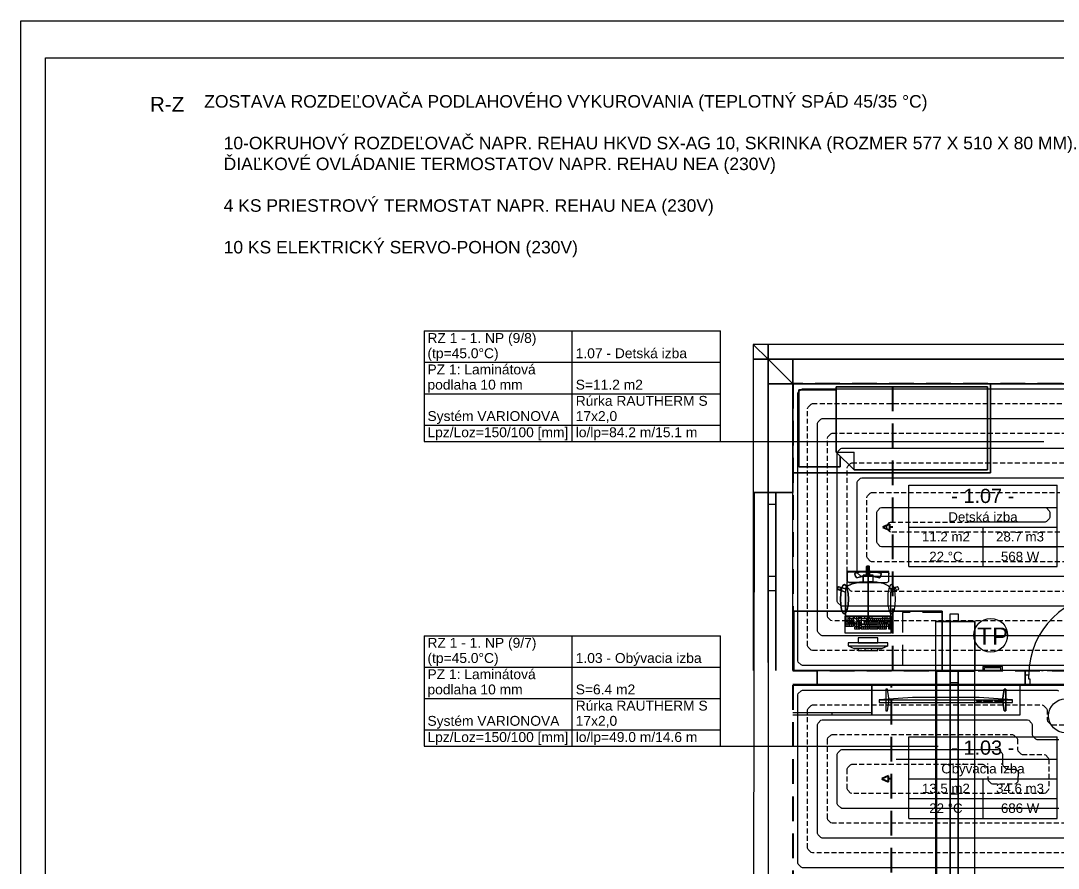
# Model space of a CAD drawing. Header units: millimetres. Extents: x 1046 to 74297, y 6145 to 54562.
# Drawn here: x 1046 to 11543, y 12416 to 20995 of the extents above; entities that cross this region are included whole.
import ezdxf

# ---------------------------------------------------------------- set-up
doc = ezdxf.new("R2010")
doc.units = ezdxf.units.MM
for name, pattern in [('__IARKOVAN__', [325, 200, -125]), ('BODKO__IARKOVAN___M', [225, 125, -42.5, 15, -42.5]), ('DASH', [75, 50, -25])]:
    doc.linetypes.add(name, pattern=pattern)
for name, color, linetype in [('1__NP___MIESTNOSTIUK', 7, 'Continuous'), ('DXF_LAYER', 1, 'Continuous'), ('OKRAJOV__DILAT_CIA_PDL', 2, 'Continuous'), ('OKRAJOV__Z_NY_', 7, 'Continuous'), ('PODLAHOVKA', 7, 'Continuous'), ('TABU_KY', 7, 'Continuous'), ('vyk-privod2', 7, 'Continuous'), ('vyk-vratka-ZARIADENIE', 7, 'Continuous')]:
    doc.layers.add(name, color=color, linetype=linetype)
doc.layers.add('NETLAC', color=6, linetype='Continuous', plot=False)
doc.layers.add('vyk_POPIS', color=7, linetype='Continuous', lineweight=20)
doc.styles.add('ARIAL', font='arial.ttf')

# ---------------------------------------------------------------- blocks, each defined once
blk = doc.blocks.new('A$C57FC20A3')
at = {"layer": 'vyk-vratka-ZARIADENIE', "color": 6, "lineweight": 30}
for p, q in [((0, 183, -5791), (28, 183, -5791)), ((28, 17, -5791), (28, 183, -5791)), ((0, 17, -5791), (28, 17, -5791)), ((28, 17, -5791), (28, 23, -5791))]:
    blk.add_line(p, q, dxfattribs=at)
at = {"layer": 'vyk-vratka-ZARIADENIE', "color": 6, "lineweight": 30, "elevation": -5791}
blk.add_lwpolyline([(40, 200), (40, 0), (0, 0), (0, 200)], close=True, dxfattribs=at)

msp = doc.modelspace()

# ---------------------------------------------------------------- linework, layer by layer
msp.add_lwpolyline([(1296.1, 20620), (42546.1, 20620), (42546.1, 6520), (1296.1, 6520)], close=True)
at = {"layer": '1__NP___MIESTNOSTIUK'}
for p, q in [((10031.9, 16069.1), (10031.9, 16295.1)), ((10031.9, 16295.1), (11531.9, 16295.1)), ((11531.9, 16069.1), (11531.9, 16295.1)), ((10031.9, 15869.1), (10031.9, 16069.1)), ((10031.9, 16069.1), (11531.9, 16069.1)), ((10031.9, 16069.1), (11531.9, 16069.1)), ((11531.9, 15869.1), (11531.9, 16069.1)), ((10031.9, 15669.1), (10031.9, 15869.1)), ((10031.9, 15869.1), (11531.9, 15869.1)), ((10031.9, 15869.1), (11531.9, 15869.1)), ((10781.9, 15669.1), (10781.9, 15869.1)), ((11531.9, 15669.1), (11531.9, 15869.1)), ((10031.9, 15469.1), (10031.9, 15669.1)), ((10031.9, 15669.1), (11531.9, 15669.1)), ((10031.9, 15669.1), (11531.9, 15669.1)), ((10781.9, 15469.1), (10781.9, 15669.1)), ((11531.9, 15469.1), (11531.9, 15669.1)), ((10031.9, 15469.1), (11531.9, 15469.1)), ((10031.9, 13521.3), (10031.9, 13747.3)), ((10031.9, 13747.3), (11531.9, 13747.3)), ((11531.9, 13521.3), (11531.9, 13747.3)), ((9901.9, 13521.3), (11401.9, 13521.3)), ((10031.9, 13321.3), (10031.9, 13521.3)), ((10031.9, 13521.3), (11531.9, 13521.3)), ((11531.9, 13321.3), (11531.9, 13521.3)), ((10031.9, 13121.3), (10031.9, 13321.3)), ((10031.9, 13321.3), (11531.9, 13321.3)), ((10031.9, 13321.3), (11531.9, 13321.3)), ((10781.9, 13121.3), (10781.9, 13321.3)), ((11531.9, 13121.3), (11531.9, 13321.3)), ((10031.9, 12921.3), (10031.9, 13121.3)), ((10031.9, 13121.3), (11531.9, 13121.3)), ((10031.9, 13121.3), (11531.9, 13121.3)), ((10781.9, 12921.3), (10781.9, 13121.3)), ((11531.9, 12921.3), (11531.9, 13121.3)), ((10031.9, 12921.3), (11531.9, 12921.3))]:
    msp.add_line(p, q, dxfattribs=at)
at = {"layer": 'DXF_LAYER', "color": 252, "linetype": 'Continuous'}
for p, q in [((8606.9, 17569.1), (8456.9, 17719.1)), ((8456.9, 17719.1), (8456.9, 17569.1)), ((8606.9, 17719.1), (8456.9, 17719.1)), ((8456.9, 17719.1), (8606.9, 17569.1)), ((8456.9, 17719.1), (8456.9, 17569.1)), ((14156.5, 17719.1), (8456.9, 17719.1)), ((14156.5, 17719.1), (8606.9, 17719.1)), ((8606.9, 17719.1), (8606.9, 17569.1)), ((8606.9, 17569.1), (8606.9, 17719.1)), ((8456.9, 17569.1), (8606.9, 17569.1)), ((8606.9, 17569.1), (8456.9, 17569.1)), ((8456.9, 17569.1), (8456.9, 16219.1)), ((8456.9, 17569.1), (8456.9, 16219.1)), ((22006.9, 17569.1), (8606.9, 17569.1)), ((8606.9, 17569.1), (8606.9, 10269.1)), ((8856.9, 17319.1), (8606.9, 17569.1)), ((8606.9, 17569.1), (8606.9, 17319.1)), ((8606.9, 17569.1), (14156.5, 17569.1)), ((8856.9, 17569.1), (8606.9, 17569.1)), ((8606.9, 17569.1), (8856.9, 17319.1)), ((8606.9, 17569.1), (8606.9, 17319.1)), ((8856.9, 17569.1), (8606.9, 17569.1)), ((8606.9, 16219.1), (8606.9, 17569.1)), ((8606.9, 17569.1), (8606.9, 17319.1)), ((14156.5, 17569.1), (8856.9, 17569.1)), ((8856.9, 17569.1), (8856.9, 17319.1)), ((8856.9, 17319.1), (8856.9, 17569.1)), ((14156.5, 17569.1), (8856.9, 17569.1)), ((8606.9, 17319.1), (8856.9, 17319.1)), ((8606.9, 17319.1), (8606.9, 16219.1)), ((8856.9, 17319.1), (8606.9, 17319.1)), ((8606.9, 17319.1), (8606.9, 16219.1)), ((10856.9, 17319.1), (8856.9, 17319.1)), ((8856.9, 17319.1), (8856.9, 16419.1)), ((8856.9, 16419.1), (8856.9, 17319.1)), ((8856.9, 17319.1), (10856.9, 17319.1)), ((12706.9, 17319.1), (8856.9, 17319.1)), ((8856.9, 17319.1), (8856.9, 16219.1)), ((8856.9, 17319.1), (14156.5, 17319.1)), ((8856.9, 17319.1), (14156.5, 17319.1)), ((8856.9, 16219.1), (8856.9, 17319.1)), ((8856.9, 16219.1), (8856.9, 17319.1)), ((9296.9, 17259.1), (8916.9, 17259.1)), ((8916.9, 17259.1), (8916.9, 16479.1)), ((8916.9, 16479.1), (8916.9, 17259.1)), ((8916.9, 17259.1), (9296.9, 17259.1)), ((10826.9, 17289.1), (9296.9, 17289.1)), ((9296.9, 17289.1), (9296.9, 16629.1)), ((9296.9, 16629.1), (9296.9, 17289.1)), ((9296.9, 17289.1), (10826.9, 17289.1)), ((9296.9, 16629.1), (9296.9, 17259.1)), ((9296.9, 17259.1), (9296.9, 16629.1)), ((10826.9, 16449.1), (10826.9, 17289.1)), ((10826.9, 17289.1), (10826.9, 16449.1)), ((10856.9, 16419.1), (10856.9, 17319.1)), ((10856.9, 17319.1), (10856.9, 16419.1)), ((9336.9, 16589.1), (9296.9, 16629.1)), ((9296.9, 16629.1), (9336.9, 16589.1)), ((9296.9, 16629.1), (9476.9, 16449.1)), ((9476.9, 16449.1), (9296.9, 16629.1)), ((9296.9, 16629.1), (9476.9, 16629.1)), ((9336.9, 16479.1), (9336.9, 16589.1)), ((9336.9, 16589.1), (9336.9, 16479.1)), ((9476.9, 16449.1), (9476.9, 16629.1)), ((8856.9, 16419.1), (10856.9, 16419.1)), ((10856.9, 16419.1), (8856.9, 16419.1)), ((8916.9, 16479.1), (9336.9, 16479.1)), ((9336.9, 16479.1), (8916.9, 16479.1)), ((9476.9, 16449.1), (10826.9, 16449.1)), ((10826.9, 16449.1), (9476.9, 16449.1)), ((8456.9, 16219.1), (8606.9, 16219.1)), ((8856.9, 16219.1), (8456.9, 16219.1)), ((8456.9, 16219.1), (8456.9, 14419.1)), ((8456.9, 16219.1), (8606.9, 16219.1)), ((8456.9, 16219.1), (8456.9, 14419.1)), ((8466.9, 16219.1), (8456.9, 10119.1)), ((8456.9, 16219.1), (8606.9, 16219.1)), ((8606.9, 16219.1), (8606.9, 14419.1)), ((8686.9, 16219.1), (8606.9, 16219.1)), ((8606.9, 16219.1), (8606.9, 14419.1)), ((8686.9, 16219.1), (8606.9, 16219.1)), ((8606.9, 16219.1), (8856.9, 16219.1)), ((8606.9, 16219.1), (8686.9, 16219.1)), ((8606.9, 16099.1), (8606.9, 16219.1)), ((8606.9, 16219.1), (8686.9, 16219.1)), ((8606.9, 16219.1), (8686.9, 16219.1)), ((8686.9, 14419.1), (8686.9, 16219.1)), ((8686.9, 14419.1), (8686.9, 16219.1)), ((8856.9, 16219.1), (8686.9, 16219.1)), ((8686.9, 16219.1), (8686.9, 14419.1)), ((8686.9, 16219.1), (8856.9, 16219.1)), ((8686.9, 16219.1), (8686.9, 16099.1)), ((8686.9, 16219.1), (8856.9, 16219.1)), ((8856.9, 14419.1), (8856.9, 16219.1)), ((8686.9, 16099.1), (8606.9, 16099.1)), ((8606.9, 15374.1), (8606.9, 16099.1)), ((8686.9, 16099.1), (8686.9, 15374.1)), ((9603.1, 15433.4), (9601.3, 15383.5)), ((9601.3, 15383.5), (9603.1, 15433.4)), ((9606.1, 15473.3), (9603.1, 15470.3)), ((9603.1, 15470.3), (9606.1, 15473.3)), ((9603.1, 15470.3), (9603.1, 15433.4)), ((9603.1, 15433.4), (9603.1, 15470.3)), ((9603.1, 15433.4), (9604.3, 15439.1)), ((9604.3, 15439.1), (9607.5, 15444)), ((9618.2, 15473.3), (9606.1, 15473.3)), ((9606.1, 15473.3), (9618.2, 15473.3)), ((9607.5, 15444), (9612.4, 15447.2)), ((9612.4, 15447.2), (9618.2, 15448.3)), ((9630.3, 15473.3), (9618.2, 15473.3)), ((9618.2, 15473.3), (9618.2, 14883.3)), ((9618.2, 14883.3), (9618.2, 15473.3)), ((9630.3, 15473.3), (9618.2, 15473.3)), ((9624, 15447.2), (9618.2, 15448.3)), ((9628.9, 15444), (9624, 15447.2)), ((9632.1, 15439.1), (9628.9, 15444)), ((9633.3, 15470.3), (9630.3, 15473.3)), ((9633.3, 15470.3), (9630.3, 15473.3)), ((9633.3, 15433.4), (9632.1, 15439.1)), ((9633.3, 15433.4), (9633.3, 15470.3)), ((9633.3, 15433.4), (9633.3, 15470.3)), ((9635.1, 15383.5), (9633.3, 15433.4)), ((9635.1, 15383.5), (9633.3, 15433.4)), ((8606.9, 15279.1), (8606.9, 15374.1)), ((8606.9, 15374.1), (8686.9, 15374.1)), ((8686.9, 15374.1), (8686.9, 15279.1)), ((9618.2, 15418.9), (9406.9, 15418.9)), ((9406.9, 15418.9), (9406.9, 15409.1)), ((9406.9, 15409.1), (9406.9, 15418.9)), ((9406.9, 15418.9), (9618.2, 15418.9)), ((9406.9, 15409.1), (9406.9, 15404.6)), ((9406.9, 15404.6), (9406.9, 15409.1)), ((9406.9, 15404.6), (9406.9, 15394.4)), ((9406.9, 15394.4), (9406.9, 15404.6)), ((9408.5, 15402.1), (9406.9, 15394.4)), ((9406.9, 15394.4), (9406.9, 15389.8)), ((9406.9, 15389.8), (9406.9, 15394.4)), ((9406.9, 15389.8), (9406.9, 15376.6)), ((9406.9, 15376.6), (9406.9, 15389.8)), ((9406.9, 15376.6), (9406.9, 15344.4)), ((9406.9, 15344.4), (9406.9, 15376.6)), ((9406.9, 15344.4), (9406.9, 15333.6)), ((9406.9, 15333.6), (9406.9, 15344.4)), ((9406.9, 15333.6), (9406.9, 15329.1)), ((9406.9, 15329.1), (9406.9, 15333.6)), ((9406.9, 15329.1), (9408.5, 15321.5)), ((9408.5, 15321.5), (9406.9, 15329.1)), ((9413.1, 15408.5), (9408.5, 15402.1)), ((9419.9, 15412.8), (9413.1, 15408.5)), ((9428, 15414.3), (9419.9, 15412.8)), ((9618.2, 15414.3), (9428, 15414.3)), ((9488.2, 15404.4), (9485.5, 15400.7)), ((9485.5, 15400.7), (9488.2, 15404.4)), ((9485.5, 15400.7), (9485.7, 15393.5)), ((9485.7, 15393.5), (9485.5, 15400.7)), ((9485.7, 15393.5), (9490.5, 15374.1)), ((9490.5, 15374.1), (9485.7, 15393.5)), ((9517.6, 15411.4), (9488.2, 15404.4)), ((9488.2, 15404.4), (9517.6, 15411.4)), ((9490.5, 15374.1), (9496.7, 15361.1)), ((9496.7, 15361.1), (9490.5, 15374.1)), ((9496.7, 15361.1), (9505, 15357.1)), ((9505, 15357.1), (9496.7, 15361.1)), ((9505, 15357.1), (9529.5, 15363)), ((9529.5, 15363), (9505, 15357.1)), ((9537.4, 15415.7), (9517.6, 15411.4)), ((9517.6, 15411.4), (9537.4, 15415.7)), ((9529.5, 15363), (9547, 15366.8)), ((9547, 15366.8), (9529.5, 15363)), ((9557.5, 15419.1), (9537.4, 15415.7)), ((9537.4, 15415.7), (9557.5, 15419.1)), ((9547, 15366.8), (9564.6, 15369.7)), ((9564.6, 15369.7), (9547, 15366.8)), ((9577.6, 15421.5), (9557.5, 15419.1)), ((9557.5, 15419.1), (9577.6, 15421.5)), ((9564.6, 15369.7), (9582.4, 15371.8)), ((9582.4, 15371.8), (9564.6, 15369.7)), ((9601.3, 15383.5), (9567.9, 15383.5)), ((9567.9, 15383.5), (9567.9, 15353.6)), ((9567.9, 15353.6), (9567.9, 15383.5)), ((9567.9, 15383.5), (9601.3, 15383.5)), ((9567.9, 15353.6), (9567.9, 15314.9)), ((9567.9, 15314.9), (9567.9, 15353.6)), ((9597.9, 15422.9), (9577.6, 15421.5)), ((9577.6, 15421.5), (9597.9, 15422.9)), ((9582.4, 15371.8), (9600.3, 15373.1)), ((9600.3, 15373.1), (9582.4, 15371.8)), ((9618.2, 15423.4), (9597.9, 15422.9)), ((9597.9, 15422.9), (9618.2, 15423.4)), ((9600.3, 15373.1), (9618.2, 15373.5)), ((9618.2, 15373.5), (9600.3, 15373.1)), ((9601.3, 15383.5), (9618.2, 15383.5)), ((9638.5, 15422.9), (9618.2, 15423.4)), ((9618.2, 15423.4), (9638.5, 15422.9)), ((9829.5, 15418.9), (9618.2, 15418.9)), ((9618.2, 15418.9), (9618.2, 15309.2)), ((9618.2, 15309.2), (9618.2, 15418.9)), ((9829.5, 15418.9), (9618.2, 15418.9)), ((9618.2, 15414.3), (9808.4, 15414.3)), ((9635.1, 15383.5), (9618.2, 15383.5)), ((9618.2, 15373.5), (9636.1, 15373.1)), ((9636.1, 15373.1), (9618.2, 15373.5)), ((9668.5, 15383.5), (9635.1, 15383.5)), ((9668.5, 15383.5), (9635.1, 15383.5)), ((9636.1, 15373.1), (9654, 15371.8)), ((9654, 15371.8), (9636.1, 15373.1)), ((9658.8, 15421.5), (9638.5, 15422.9)), ((9638.5, 15422.9), (9658.8, 15421.5)), ((9654, 15371.8), (9671.8, 15369.7)), ((9671.8, 15369.7), (9654, 15371.8)), ((9679, 15419.1), (9658.8, 15421.5)), ((9658.8, 15421.5), (9679, 15419.1)), ((9668.5, 15353.6), (9668.5, 15383.5)), ((9668.5, 15353.6), (9668.5, 15383.5)), ((9668.5, 15314.9), (9668.5, 15353.6)), ((9668.5, 15314.9), (9668.5, 15353.6)), ((9671.8, 15369.7), (9689.4, 15366.8)), ((9689.4, 15366.8), (9671.8, 15369.7)), ((9699, 15415.7), (9679, 15419.1)), ((9679, 15419.1), (9699, 15415.7)), ((9689.4, 15366.8), (9706.9, 15363)), ((9706.9, 15363), (9689.4, 15366.8)), ((9718.8, 15411.4), (9699, 15415.7)), ((9699, 15415.7), (9718.8, 15411.4)), ((9706.9, 15363), (9731.4, 15357.1)), ((9731.4, 15357.1), (9706.9, 15363)), ((9748.2, 15404.4), (9718.8, 15411.4)), ((9718.8, 15411.4), (9748.2, 15404.4)), ((9731.4, 15357.1), (9739.7, 15361.1)), ((9739.7, 15361.1), (9731.4, 15357.1)), ((9739.7, 15361.1), (9745.9, 15374.1)), ((9745.9, 15374.1), (9739.7, 15361.1)), ((9745.9, 15374.1), (9750.7, 15393.5)), ((9750.7, 15393.5), (9745.9, 15374.1)), ((9750.9, 15400.7), (9748.2, 15404.4)), ((9748.2, 15404.4), (9750.9, 15400.7)), ((9750.7, 15393.5), (9750.9, 15400.7)), ((9750.9, 15400.7), (9750.7, 15393.5)), ((9808.4, 15414.3), (9816.5, 15412.8)), ((9816.5, 15412.8), (9823.3, 15408.5)), ((9823.3, 15408.5), (9827.9, 15402.1)), ((9827.9, 15402.1), (9829.5, 15394.4)), ((9827.9, 15321.5), (9829.5, 15329.1)), ((9827.9, 15321.5), (9829.5, 15329.1)), ((9829.5, 15409.1), (9829.5, 15418.9)), ((9829.5, 15409.1), (9829.5, 15418.9)), ((9829.5, 15404.6), (9829.5, 15409.1)), ((9829.5, 15404.6), (9829.5, 15409.1)), ((9829.5, 15394.4), (9829.5, 15404.6)), ((9829.5, 15394.4), (9829.5, 15404.6)), ((9829.5, 15389.8), (9829.5, 15394.4)), ((9829.5, 15389.8), (9829.5, 15394.4)), ((9829.5, 15376.6), (9829.5, 15389.8)), ((9829.5, 15376.6), (9829.5, 15389.8)), ((9829.5, 15344.4), (9829.5, 15376.6)), ((9829.5, 15344.4), (9829.5, 15376.6)), ((9829.5, 15333.6), (9829.5, 15344.4)), ((9829.5, 15333.6), (9829.5, 15344.4)), ((9829.5, 15329.1), (9829.5, 15333.6)), ((9829.5, 15329.1), (9829.5, 15333.6)), ((8606.9, 15224.1), (8606.9, 15279.1)), ((8686.9, 15224.1), (8606.9, 15224.1)), ((8606.9, 14499.1), (8606.9, 15224.1)), ((8686.9, 15279.1), (8686.9, 15224.1)), ((8686.9, 15224.1), (8686.9, 14499.1)), ((9315.7, 15264.2), (9308.2, 15241.4)), ((9308.2, 15241.4), (9315.7, 15264.2)), ((9308.2, 15241.4), (9310.1, 15237.6)), ((9310.1, 15237.6), (9308.2, 15241.4)), ((9310.1, 15237.6), (9345.6, 15226.2)), ((9345.6, 15226.2), (9310.1, 15237.6)), ((9319.5, 15266.1), (9315.7, 15264.2)), ((9315.7, 15264.2), (9319.5, 15266.1)), ((9354.9, 15254.7), (9319.5, 15266.1)), ((9319.5, 15266.1), (9354.9, 15254.7)), ((9335.2, 15239.3), (9335.9, 15245.1)), ((9336.8, 15233.7), (9335.2, 15239.3)), ((9335.9, 15245.1), (9338.7, 15250.2)), ((9340.4, 15229.1), (9336.8, 15233.7)), ((9338.7, 15250.2), (9343.4, 15253.8)), ((9345.6, 15226.2), (9340.4, 15229.1)), ((9350.7, 15244.6), (9342, 15196.2)), ((9342, 15196.2), (9350.7, 15244.6)), ((9343.4, 15253.8), (9349, 15255.4)), ((9345.6, 15226.2), (9388.9, 15210.5)), ((9388.9, 15210.5), (9345.6, 15226.2)), ((9349, 15255.4), (9354.9, 15254.7)), ((9363.8, 15276.9), (9350.7, 15244.6)), ((9350.7, 15244.6), (9363.8, 15276.9)), ((9389.1, 15245), (9354.9, 15254.7)), ((9354.9, 15254.7), (9389.1, 15245)), ((9379.2, 15288.2), (9363.8, 15276.9)), ((9363.8, 15276.9), (9379.2, 15288.2)), ((9394.6, 15276.9), (9379.2, 15288.2)), ((9379.2, 15288.2), (9394.6, 15276.9)), ((9388.9, 15244.8), (9389.1, 15245)), ((9388.9, 15244.8), (9388.9, 15210.5)), ((9406.4, 15272.9), (9389.1, 15245)), ((9389.1, 15245), (9406.4, 15272.9)), ((9407.7, 15244.6), (9394.6, 15276.9)), ((9394.6, 15276.9), (9407.7, 15244.6)), ((9456.1, 15296.6), (9406.4, 15272.9)), ((9406.4, 15272.9), (9456.1, 15296.6)), ((9416.4, 15196.2), (9407.7, 15244.6)), ((9407.7, 15244.6), (9416.4, 15196.2)), ((9408.5, 15321.5), (9413.1, 15315)), ((9413.1, 15315), (9408.5, 15321.5)), ((9413.1, 15315), (9419.9, 15310.7)), ((9419.9, 15310.7), (9413.1, 15315)), ((9419.9, 15310.7), (9428, 15309.2)), ((9428, 15309.2), (9419.9, 15310.7)), ((9428, 15309.2), (9618.2, 15309.2)), ((9618.2, 15309.2), (9428, 15309.2)), ((9530.5, 15312.5), (9456.1, 15296.6)), ((9456.1, 15296.6), (9530.5, 15312.5)), ((9567.9, 15314.9), (9530.5, 15312.5)), ((9530.5, 15312.5), (9567.9, 15314.9)), ((9567.9, 15314.9), (9618.2, 15318.1)), ((9668.5, 15314.9), (9618.2, 15318.1)), ((9618.2, 15309.2), (9808.4, 15309.2)), ((9618.2, 15309.2), (9808.4, 15309.2)), ((9705.9, 15312.5), (9668.5, 15314.9)), ((9705.9, 15312.5), (9668.5, 15314.9)), ((9780.3, 15296.6), (9705.9, 15312.5)), ((9780.3, 15296.6), (9705.9, 15312.5)), ((9830, 15272.9), (9780.3, 15296.6)), ((9830, 15272.9), (9780.3, 15296.6)), ((9808.4, 15309.2), (9816.5, 15310.7)), ((9808.4, 15309.2), (9816.5, 15310.7)), ((9816.5, 15310.7), (9823.3, 15315)), ((9816.5, 15310.7), (9823.3, 15315)), ((9828.7, 15244.6), (9820, 15196.2)), ((9828.7, 15244.6), (9820, 15196.2)), ((9823.3, 15315), (9827.9, 15321.5)), ((9823.3, 15315), (9827.9, 15321.5)), ((9841.8, 15276.9), (9828.7, 15244.6)), ((9841.8, 15276.9), (9828.7, 15244.6)), ((9847.4, 15245), (9830, 15272.9)), ((9847.4, 15245), (9830, 15272.9)), ((9857.2, 15288.2), (9841.8, 15276.9)), ((9857.2, 15288.2), (9841.8, 15276.9)), ((9881.5, 15254.7), (9847.4, 15245)), ((9881.5, 15254.7), (9847.4, 15245)), ((9847.5, 15244.8), (9847.4, 15245)), ((9847.5, 15244.8), (9847.5, 15210.5)), ((9847.5, 15210.5), (9890.9, 15226.2)), ((9847.5, 15210.5), (9890.9, 15226.2)), ((9872.6, 15276.9), (9857.2, 15288.2)), ((9872.6, 15276.9), (9857.2, 15288.2)), ((9885.7, 15244.6), (9872.6, 15276.9)), ((9885.7, 15244.6), (9872.6, 15276.9)), ((9916.9, 15266.1), (9881.5, 15254.7)), ((9916.9, 15266.1), (9881.5, 15254.7)), ((9887.4, 15255.4), (9881.5, 15254.7)), ((9894.4, 15196.2), (9885.7, 15244.6)), ((9894.4, 15196.2), (9885.7, 15244.6)), ((9893, 15253.8), (9887.4, 15255.4)), ((9890.9, 15226.2), (9926.3, 15237.6)), ((9890.9, 15226.2), (9926.3, 15237.6)), ((9890.9, 15226.2), (9896, 15229.1)), ((9897.7, 15250.2), (9893, 15253.8)), ((9896, 15229.1), (9899.6, 15233.7)), ((9900.5, 15245.1), (9897.7, 15250.2)), ((9899.6, 15233.7), (9901.2, 15239.3)), ((9901.2, 15239.3), (9900.5, 15245.1)), ((9920.7, 15264.2), (9916.9, 15266.1)), ((9920.7, 15264.2), (9916.9, 15266.1)), ((9928.2, 15241.4), (9920.7, 15264.2)), ((9928.2, 15241.4), (9920.7, 15264.2)), ((9926.3, 15237.6), (9928.2, 15241.4)), ((9926.3, 15237.6), (9928.2, 15241.4)), ((9342, 15196.2), (9338.9, 15139.2)), ((9338.9, 15139.2), (9342, 15196.2)), ((9338.9, 15139.2), (9342, 15082.2)), ((9342, 15082.2), (9338.9, 15139.2)), ((9388.9, 15210.5), (9388.9, 15001.4)), ((9388.9, 15001.4), (9388.9, 15210.5)), ((9419.5, 15139.2), (9416.4, 15196.2)), ((9416.4, 15196.2), (9419.5, 15139.2)), ((9416.4, 15082.2), (9419.5, 15139.2)), ((9419.5, 15139.2), (9416.4, 15082.2)), ((9820, 15196.2), (9817, 15139.2)), ((9820, 15196.2), (9817, 15139.2)), ((9817, 15139.2), (9820, 15082.2)), ((9817, 15139.2), (9820, 15082.2)), ((9847.5, 15001.4), (9847.5, 15210.5)), ((9847.5, 15001.4), (9847.5, 15210.5)), ((9897.5, 15139.2), (9894.4, 15196.2)), ((9897.5, 15139.2), (9894.4, 15196.2)), ((9894.4, 15082.2), (9897.5, 15139.2)), ((9894.4, 15082.2), (9897.5, 15139.2)), ((10368.2, 15019.1), (8868.2, 15019.1)), ((8868.2, 15019.1), (8868.2, 14419.1)), ((8868.2, 14419.1), (8868.2, 15019.1)), ((8868.2, 15019.1), (10368.2, 15019.1)), ((9342, 15082.2), (9350.7, 15033.8)), ((9350.7, 15033.8), (9342, 15082.2)), ((9350.7, 15033.8), (9363.8, 15001.5)), ((9363.8, 15001.5), (9350.7, 15033.8)), ((9394.6, 15001.5), (9407.7, 15033.8)), ((9407.7, 15033.8), (9394.6, 15001.5)), ((9407.7, 15033.8), (9416.4, 15082.2)), ((9416.4, 15082.2), (9407.7, 15033.8)), ((9820, 15082.2), (9828.7, 15033.8)), ((9820, 15082.2), (9828.7, 15033.8)), ((9828.7, 15033.8), (9841.8, 15001.5)), ((9828.7, 15033.8), (9841.8, 15001.5)), ((9872.6, 15001.5), (9885.7, 15033.8)), ((9872.6, 15001.5), (9885.7, 15033.8)), ((9885.7, 15033.8), (9894.4, 15082.2)), ((9885.7, 15033.8), (9894.4, 15082.2)), ((10368.2, 14419.1), (10368.2, 15019.1)), ((10368.2, 15019.1), (10368.2, 14419.1)), ((9363.8, 15001.5), (9379.2, 14990.2)), ((9379.2, 14990.2), (9363.8, 15001.5)), ((9379.2, 14990.2), (9394.6, 15001.5)), ((9394.6, 15001.5), (9379.2, 14990.2)), ((9853.2, 14969.1), (9383.2, 14969.1)), ((9383.2, 14969.1), (9383.2, 14799.1)), ((9853.2, 14969.1), (9383.2, 14969.1)), ((9383.2, 14969.1), (9383.2, 14799.1)), ((9388.9, 15001.4), (9388.9, 14965.4)), ((9388.9, 14965.4), (9388.9, 15001.4)), ((9388.9, 14965.4), (9388.9, 14934.3)), ((9388.9, 14934.3), (9388.9, 14965.4)), ((9388.9, 14934.3), (9393.5, 14925.7)), ((9393.5, 14925.7), (9388.9, 14934.3)), ((9471.3, 14964.3), (9393, 14964.3)), ((9393, 14964.3), (9393, 14867.3)), ((9471.3, 14925.5), (9393, 14925.5)), ((9393.5, 14925.7), (9420.3, 14904.6)), ((9420.3, 14904.6), (9393.5, 14925.7)), ((9412.6, 14964.3), (9412.6, 14867.3)), ((9471.3, 14944.9), (9412.6, 14944.9)), ((9471.3, 14906.1), (9412.6, 14906.1)), ((9432.2, 14964.3), (9432.2, 14867.3)), ((9451.7, 14944.9), (9451.7, 14867.3)), ((9471.3, 14867.3), (9471.3, 14964.3)), ((9539.9, 14964.3), (9481.1, 14964.3)), ((9481.1, 14964.3), (9481.1, 14944.9)), ((9481.1, 14944.9), (9500.7, 14944.9)), ((9539.9, 14906.1), (9481.1, 14906.1)), ((9481.1, 14906.1), (9481.1, 14867.3)), ((9500.7, 14964.3), (9500.7, 14944.9)), ((9500.7, 14944.9), (9500.7, 14925.5)), ((9520.3, 14944.9), (9500.7, 14944.9)), ((9500.7, 14925.5), (9520.3, 14925.5)), ((9500.7, 14906.1), (9500.7, 14867.3)), ((9520.3, 14964.3), (9520.3, 14944.9)), ((9520.3, 14925.5), (9520.3, 14944.9)), ((9520.3, 14944.9), (9539.9, 14944.9)), ((9520.3, 14906.1), (9520.3, 14867.3)), ((9539.9, 14944.9), (9539.9, 14964.3)), ((9539.9, 14867.3), (9539.9, 14906.1)), ((9843.4, 14964.3), (9549.7, 14964.3)), ((9549.7, 14964.3), (9549.7, 14867.3)), ((9843.4, 14944.9), (9549.7, 14944.9)), ((9843.4, 14925.5), (9549.7, 14925.5)), ((9574.1, 14925.5), (9574.1, 14906.1)), ((9843.4, 14906.1), (9574.1, 14906.1)), ((9579, 14906.1), (9579, 14886.7)), ((9583.9, 14964.3), (9583.9, 14944.9)), ((9593.7, 14925.5), (9593.7, 14906.1)), ((9598.6, 14906.1), (9598.6, 14886.7)), ((9603.5, 14944.9), (9603.5, 14925.5)), ((9608.4, 14964.3), (9608.4, 14944.9)), ((9613.3, 14925.5), (9613.3, 14906.1)), ((9618.2, 14906.1), (9618.2, 14886.7)), ((9623.1, 14944.9), (9623.1, 14925.5)), ((9632.9, 14964.3), (9632.9, 14944.9)), ((9632.9, 14925.5), (9632.9, 14906.1)), ((9637.8, 14906.1), (9637.8, 14886.7)), ((9642.7, 14944.9), (9642.7, 14925.5)), ((9652.5, 14925.5), (9652.5, 14906.1)), ((9657.4, 14964.3), (9657.4, 14944.9)), ((9657.4, 14906.1), (9657.4, 14886.7)), ((9662.3, 14944.9), (9662.3, 14925.5)), ((9672.1, 14925.5), (9672.1, 14906.1)), ((9677, 14906.1), (9677, 14886.7)), ((9681.8, 14944.9), (9681.8, 14925.5)), ((9691.6, 14925.5), (9691.6, 14906.1)), ((9696.5, 14906.1), (9696.5, 14886.7)), ((9701.4, 14944.9), (9701.4, 14925.5)), ((9711.2, 14925.5), (9711.2, 14906.1)), ((9716.1, 14906.1), (9716.1, 14886.7)), ((9721, 14944.9), (9721, 14925.5)), ((9730.8, 14925.5), (9730.8, 14906.1)), ((9735.7, 14906.1), (9735.7, 14886.7)), ((9740.6, 14944.9), (9740.6, 14925.5)), ((9750.4, 14925.5), (9750.4, 14906.1)), ((9755.3, 14906.1), (9755.3, 14886.7)), ((9760.2, 14944.9), (9760.2, 14925.5)), ((9765.1, 14964.3), (9765.1, 14944.9)), ((9770, 14925.5), (9770, 14906.1)), ((9774.9, 14906.1), (9774.9, 14886.7)), ((9779.8, 14944.9), (9779.8, 14925.5)), ((9787.1, 14964.3), (9787.1, 14944.9)), ((9789.6, 14925.5), (9789.6, 14906.1)), ((9794.5, 14906.1), (9794.5, 14886.7)), ((9799.3, 14944.9), (9799.3, 14925.5)), ((9809.1, 14964.3), (9809.1, 14944.9)), ((9809.1, 14925.5), (9809.1, 14906.1)), ((9814, 14906.1), (9814, 14886.7)), ((9816.1, 14904.6), (9842.9, 14925.7)), ((9816.1, 14904.6), (9842.9, 14925.7)), ((9818.9, 14944.9), (9818.9, 14925.5)), ((9841.8, 15001.5), (9857.2, 14990.2)), ((9841.8, 15001.5), (9857.2, 14990.2)), ((9842.9, 14925.7), (9847.5, 14934.3)), ((9842.9, 14925.7), (9847.5, 14934.3)), ((9843.4, 14867.3), (9843.4, 14964.3)), ((9847.5, 14965.4), (9847.5, 15001.4)), ((9847.5, 14965.4), (9847.5, 15001.4)), ((9847.5, 14934.3), (9847.5, 14965.4)), ((9847.5, 14934.3), (9847.5, 14965.4)), ((9853.2, 14799.1), (9853.2, 14969.1)), ((9853.2, 14799.1), (9853.2, 14969.1)), ((9857.2, 14990.2), (9872.6, 15001.5)), ((9857.2, 14990.2), (9872.6, 15001.5)), ((10449.3, 14912.8), (10299.3, 14912.8)), ((10299.3, 14912.8), (10299.3, 14412.8)), ((10299.3, 14912.8), (10699.3, 14912.8)), ((10299.3, 14912.8), (10449.3, 14912.8)), ((10299.3, 14912.8), (10299.3, 14412.8)), ((10299.3, 14912.8), (10449.3, 14912.8)), ((10449.3, 14912.8), (10449.3, 14992.8)), ((10449.3, 14992.8), (10529.3, 14992.8)), ((10449.3, 14912.8), (10529.3, 14912.8)), ((10449.3, 14912.8), (10529.3, 14912.8)), ((10449.3, 14412.8), (10449.3, 14912.8)), ((10449.3, 14912.8), (10449.3, 14412.8)), ((10699.3, 14912.8), (10449.3, 14912.8)), ((10449.3, 14912.8), (10449.3, 14412.8)), ((10449.3, 14912.8), (10529.3, 14912.8)), ((10449.3, 14912.8), (10529.3, 14912.8)), ((10449.3, 14912.8), (10529.3, 14912.8)), ((10529.3, 14992.8), (10529.3, 14912.8)), ((10529.3, 14912.8), (10699.3, 14912.8)), ((10529.3, 14912.8), (10699.3, 14912.8)), ((10529.3, 14912.8), (10699.3, 14912.8)), ((10699.3, 14912.8), (10699.3, 14772.8)), ((10699.3, 14412.8), (10699.3, 14912.8)), ((10699.3, 14412.8), (10699.3, 14912.8)), ((10699.3, 14912.8), (10699.3, 14762.8)), ((10699.3, 14912.8), (10699.3, 14762.8)), ((9471.3, 14886.7), (9393, 14886.7)), ((9393, 14867.3), (9471.3, 14867.3)), ((9420.3, 14904.6), (9422.4, 14903.7)), ((9422.4, 14903.7), (9420.3, 14904.6)), ((9422.4, 14903.7), (9468.4, 14893)), ((9468.4, 14893), (9422.4, 14903.7)), ((9468.4, 14893), (9537.1, 14885.8)), ((9537.1, 14885.8), (9468.4, 14893)), ((9539.9, 14886.7), (9481.1, 14886.7)), ((9481.1, 14867.3), (9539.9, 14867.3)), ((9539.9, 14857.6), (9481.1, 14857.6)), ((9481.1, 14857.6), (9481.1, 14838.2)), ((9481.1, 14838.2), (9539.9, 14838.2)), ((9500.7, 14857.6), (9500.7, 14838.2)), ((9520.3, 14857.6), (9520.3, 14838.2)), ((9537.1, 14885.8), (9538.2, 14885.7)), ((9538.2, 14885.7), (9537.1, 14885.8)), ((9538.2, 14885.7), (9618.2, 14883.3)), ((9618.2, 14883.3), (9538.2, 14885.7)), ((9539.9, 14838.2), (9539.9, 14857.6)), ((9843.4, 14886.7), (9549.7, 14886.7)), ((9549.7, 14867.3), (9843.4, 14867.3)), ((9628, 14857.6), (9549.7, 14857.6)), ((9549.7, 14857.6), (9549.7, 14838.2)), ((9549.7, 14838.2), (9628, 14838.2)), ((9569.2, 14857.6), (9569.2, 14838.2)), ((9588.8, 14886.7), (9588.8, 14867.3)), ((9588.8, 14857.6), (9588.8, 14838.2)), ((9608.4, 14886.7), (9608.4, 14867.3)), ((9608.4, 14857.6), (9608.4, 14838.2)), ((9618.2, 14883.3), (9698.2, 14885.7)), ((9618.2, 14883.3), (9698.2, 14885.7)), ((9628, 14886.7), (9628, 14867.3)), ((9628, 14838.2), (9628, 14857.6)), ((9716.1, 14857.6), (9637.8, 14857.6)), ((9637.8, 14857.6), (9637.8, 14838.2)), ((9637.8, 14838.2), (9716.1, 14838.2)), ((9647.6, 14886.7), (9647.6, 14867.3)), ((9657.4, 14857.6), (9657.4, 14838.2)), ((9667.2, 14886.7), (9667.2, 14867.3)), ((9677, 14857.6), (9677, 14838.2)), ((9686.7, 14886.7), (9686.7, 14867.3)), ((9696.5, 14857.6), (9696.5, 14838.2)), ((9698.2, 14885.7), (9699.3, 14885.8)), ((9698.2, 14885.7), (9699.3, 14885.8)), ((9699.3, 14885.8), (9768.1, 14893)), ((9699.3, 14885.8), (9768.1, 14893)), ((9706.3, 14886.7), (9706.3, 14867.3)), ((9716.1, 14838.2), (9716.1, 14857.6)), ((9725.9, 14886.7), (9725.9, 14867.3)), ((9804.2, 14857.6), (9725.9, 14857.6)), ((9725.9, 14857.6), (9725.9, 14838.2)), ((9725.9, 14838.2), (9804.2, 14838.2)), ((9745.5, 14886.7), (9745.5, 14867.3)), ((9745.5, 14857.6), (9745.5, 14838.2)), ((9765.1, 14886.7), (9765.1, 14867.3)), ((9765.1, 14857.6), (9765.1, 14838.2)), ((9768.1, 14893), (9814, 14903.7)), ((9768.1, 14893), (9814, 14903.7)), ((9784.7, 14886.7), (9784.7, 14867.3)), ((9784.7, 14857.6), (9784.7, 14838.2)), ((9804.2, 14886.7), (9804.2, 14867.3)), ((9804.2, 14838.2), (9804.2, 14857.6)), ((9814, 14903.7), (9816.1, 14904.6)), ((9814, 14903.7), (9816.1, 14904.6)), ((9823.8, 14886.7), (9823.8, 14867.3)), ((9843.4, 14857.6), (9823.8, 14857.6)), ((9823.8, 14857.6), (9823.8, 14838.2)), ((9823.8, 14838.2), (9843.4, 14838.2)), ((9843.4, 14838.2), (9843.4, 14857.6)), ((9383.2, 14799.1), (9853.2, 14799.1)), ((9383.2, 14799.1), (9853.2, 14799.1)), ((9518.2, 14699.1), (9418.2, 14699.1)), ((9418.2, 14699.1), (9418.2, 14669.1)), ((9818.2, 14699.1), (9418.2, 14699.1)), ((9418.2, 14699.1), (9418.2, 14669.1)), ((9718.2, 14749.1), (9518.2, 14749.1)), ((9518.2, 14749.1), (9518.2, 14699.1)), ((9718.2, 14749.1), (9518.2, 14749.1)), ((9518.2, 14749.1), (9518.2, 14699.1)), ((9518.2, 14699.1), (9718.2, 14699.1)), ((9718.2, 14699.1), (9718.2, 14749.1)), ((9718.2, 14699.1), (9718.2, 14749.1)), ((9818.2, 14699.1), (9718.2, 14699.1)), ((9818.2, 14669.1), (9818.2, 14699.1)), ((9818.2, 14669.1), (9818.2, 14699.1)), ((10699.3, 14762.8), (10699.3, 14462.8)), ((10699.3, 14762.8), (10699.3, 14462.8)), ((10699.3, 14762.8), (10699.3, 14412.8)), ((9418.2, 14669.1), (9478.2, 14639.1)), ((9418.2, 14669.1), (9818.2, 14669.1)), ((9418.2, 14669.1), (9478.2, 14639.1)), ((9478.2, 14639.1), (9518.2, 14639.1)), ((9758.2, 14639.1), (9478.2, 14639.1)), ((9518.2, 14639.1), (9518.2, 14619.1)), ((9718.2, 14639.1), (9518.2, 14639.1)), ((9518.2, 14639.1), (9518.2, 14619.1)), ((9518.2, 14619.1), (9718.2, 14619.1)), ((9518.2, 14619.1), (9718.2, 14619.1)), ((9584.9, 14639.1), (9584.9, 14619.1)), ((9651.5, 14639.1), (9651.5, 14619.1)), ((9718.2, 14619.1), (9718.2, 14639.1)), ((9718.2, 14639.1), (9758.2, 14639.1)), ((9718.2, 14619.1), (9718.2, 14639.1)), ((9758.2, 14639.1), (9818.2, 14669.1)), ((9818.2, 14669.1), (9758.2, 14639.1)), ((10699.3, 14462.8), (10699.3, 14487.8)), ((9104.9, 14419.1), (8856.9, 14419.1)), ((9104.9, 14419.1), (8856.9, 14419.1)), ((8868.2, 14419.1), (10368.2, 14419.1)), ((10368.2, 14419.1), (8868.2, 14419.1)), ((9104.9, 14419.1), (9104.9, 14269.1)), ((11206.9, 14419.1), (9104.9, 14419.1)), ((11206.9, 14419.1), (9104.9, 14419.1)), ((9104.9, 14269.1), (9104.9, 14419.1)), ((10299.3, 14412.8), (10449.3, 14412.8)), ((10699.3, 14412.8), (10299.3, 14412.8)), ((10299.3, 14412.8), (10299.3, 12112.8)), ((10299.3, 14412.8), (10449.3, 14412.8)), ((10299.3, 14412.8), (10299.3, 12112.8)), ((10299.3, 14412.8), (10449.3, 14412.8)), ((10309.3, 14412.8), (10309.3, 12112.8)), ((10449.3, 14412.8), (10449.3, 12112.8)), ((10529.3, 14412.8), (10449.3, 14412.8)), ((10449.3, 14412.8), (10449.3, 12112.8)), ((10529.3, 14412.8), (10449.3, 14412.8)), ((10449.3, 14412.8), (10699.3, 14412.8)), ((10449.3, 14412.8), (10529.3, 14412.8)), ((10449.3, 14292.8), (10449.3, 14412.8)), ((10449.3, 14412.8), (10529.3, 14412.8)), ((10449.3, 14412.8), (10529.3, 14412.8)), ((10529.3, 12112.8), (10529.3, 14412.8)), ((10529.3, 12112.8), (10529.3, 14412.8)), ((10529.3, 14412.8), (10529.3, 12112.8)), ((10699.3, 14412.8), (10529.3, 14412.8)), ((10529.3, 14412.8), (10699.3, 14412.8)), ((10529.3, 14412.8), (10529.3, 14292.8)), ((10529.3, 14412.8), (10699.3, 14412.8)), ((10699.3, 12112.8), (10699.3, 14412.8)), ((11206.9, 14269.1), (11206.9, 14419.1)), ((12106.9, 14419.1), (11206.9, 14419.1)), ((11206.9, 14419.1), (11206.9, 14269.1)), ((11206.9, 14369.1), (11206.9, 14419.1)), ((11206.9, 14369.1), (11206.9, 14419.1)), ((8856.9, 14279.1), (12706.9, 14279.1)), ((10529.3, 14292.8), (10449.3, 14292.8)), ((10449.3, 13317.8), (10449.3, 14292.8)), ((10529.3, 14292.8), (10529.3, 13317.8)), ((11206.9, 14269.1), (11206.9, 14369.1)), ((11244.9, 14369.1), (11206.9, 14369.1)), ((11206.9, 14369.1), (11206.9, 14269.1)), ((11244.9, 14369.1), (11206.9, 14369.1)), ((11206.9, 14369.1), (11206.9, 14269.1)), ((11206.9, 14269.1), (11206.9, 14369.1)), ((11206.9, 14269.1), (11206.9, 14369.1)), ((11244.9, 14329.1), (11244.9, 14369.1)), ((11244.9, 14329.1), (11244.9, 14369.1)), ((11256.9, 14329.1), (11244.9, 14329.1)), ((11256.9, 14329.1), (11244.9, 14329.1)), ((11256.9, 14269.1), (11256.9, 14329.1)), ((11256.9, 14269.1), (11256.9, 14329.1)), ((9656.9, 14269.1), (8856.9, 14269.1)), ((9656.9, 14269.1), (8856.9, 14269.1)), ((15246.9, 14269.1), (8856.9, 14269.1)), ((8856.9, 14269.1), (9104.9, 14269.1)), ((8856.9, 14269.1), (9104.9, 14269.1)), ((9104.9, 14269.1), (11206.9, 14269.1)), ((9104.9, 14269.1), (11206.9, 14269.1)), ((11156.9, 14269.1), (9656.9, 14269.1)), ((9656.9, 14269.1), (9656.9, 13969.1)), ((11156.9, 14269.1), (9656.9, 14269.1)), ((9656.9, 14269.1), (9656.9, 13969.1)), ((9656.9, 13969.1), (9656.9, 14269.1)), ((9656.9, 13969.1), (9656.9, 14269.1)), ((9814.3, 14230.3), (9799.3, 14230.3)), ((9799.3, 14230.3), (9799.3, 14010.3)), ((9814.3, 14230.3), (9799.3, 14230.3)), ((9799.3, 14230.3), (9799.3, 14010.3)), ((9829.3, 14138.3), (9814.3, 14230.3)), ((9829.3, 14138.3), (9814.3, 14230.3)), ((10997, 14230.3), (10982, 14138.3)), ((10982, 14138.3), (10997, 14230.3)), ((11012, 14230.3), (10997, 14230.3)), ((10997, 14230.3), (11012, 14230.3)), ((11012, 14010.3), (11012, 14230.3)), ((11012, 14230.3), (11012, 14010.3)), ((11156.9, 13969.1), (11156.9, 14269.1)), ((11156.9, 13969.1), (11156.9, 14269.1)), ((11206.9, 14269.1), (12106.9, 14269.1)), ((11206.9, 14269.1), (11256.9, 14269.1)), ((11206.9, 14269.1), (11256.9, 14269.1)), ((10068.8, 14145.3), (9732, 14120.3)), ((10068.8, 14145.3), (9732, 14120.3)), ((9732, 14120.3), (9732, 14095.3)), ((9732, 14120.3), (9732, 14095.3)), ((9732, 14120.3), (11079.3, 14120.3)), ((9732, 14095.3), (11079.3, 14095.3)), ((9732, 14095.3), (11079.3, 14095.3)), ((9814.3, 14010.3), (9829.3, 14102.3)), ((9814.3, 14010.3), (9829.3, 14102.3)), ((9829.3, 14102.3), (9829.3, 14138.3)), ((9829.3, 14102.3), (9829.3, 14138.3)), ((10742.5, 14145.3), (10068.8, 14145.3)), ((10742.5, 14145.3), (10068.8, 14145.3)), ((10720, 14105.3), (10720, 14111.6)), ((10720, 14111.6), (10764.9, 14111.6)), ((10764.9, 14105.3), (10720, 14105.3)), ((11079.3, 14120.3), (10742.5, 14145.3)), ((11079.3, 14120.3), (10742.5, 14145.3)), ((10764.9, 14111.6), (10764.9, 14105.3)), ((10787.4, 14105.3), (10787.4, 14111.6)), ((10787.4, 14111.6), (10877.2, 14111.6)), ((10877.2, 14105.3), (10787.4, 14105.3)), ((10877.2, 14111.6), (10877.2, 14105.3)), ((10899.7, 14105.3), (10899.7, 14111.6)), ((10899.7, 14111.6), (10989.5, 14111.6)), ((10989.5, 14105.3), (10899.7, 14105.3)), ((10982, 14138.3), (10982, 14102.3)), ((10982, 14102.3), (10982, 14138.3)), ((10982, 14102.3), (10997, 14010.3)), ((10997, 14010.3), (10982, 14102.3)), ((10989.5, 14111.6), (10989.5, 14105.3)), ((11079.3, 14095.3), (11079.3, 14120.3)), ((11079.3, 14095.3), (11079.3, 14120.3)), ((8856.9, 13994.1), (9656.9, 13994.1)), ((8856.9, 13969.1), (9656.9, 13969.1)), ((8856.9, 13969.1), (9656.9, 13969.1)), ((9256.9, 13969.1), (9256.9, 13994.1)), ((9656.9, 13969.1), (11156.9, 13969.1)), ((9656.9, 13969.1), (11156.9, 13969.1)), ((9799.3, 14010.3), (9814.3, 14010.3)), ((9799.3, 14010.3), (9814.3, 14010.3)), ((10997, 14010.3), (11012, 14010.3)), ((11012, 14010.3), (10997, 14010.3)), ((10449.3, 13222.8), (10449.3, 13317.8)), ((10449.3, 13317.8), (10529.3, 13317.8)), ((10529.3, 13317.8), (10529.3, 13222.8)), ((10449.3, 13167.8), (10449.3, 13222.8)), ((10529.3, 13167.8), (10449.3, 13167.8)), ((10449.3, 12192.8), (10449.3, 13167.8)), ((10529.3, 13222.8), (10529.3, 13167.8)), ((10529.3, 13167.8), (10529.3, 12192.8))]:
    msp.add_line(p, q, dxfattribs=at)
at = {"layer": 'DXF_LAYER', "color": 252, "linetype": '__IARKOVAN__'}
for p, q in [((10368.2, 15004.1), (9968.2, 15004.1)), ((9968.2, 15004.1), (9968.2, 14419.1))]:
    msp.add_line(p, q, dxfattribs=at)
at = {"layer": 'DXF_LAYER', "color": 252, "linetype": 'BODKO__IARKOVAN___M'}
for p, q in [((11206.9, 14419.1), (12106.9, 14419.1)), ((11206.9, 14269.1), (12106.9, 14269.1))]:
    msp.add_line(p, q, dxfattribs=at)
at = {"layer": 'DXF_LAYER', "color": 252, "linetype": 'Continuous'}
msp.add_arc((12068.9, 14369.1), 824, 90, 180, dxfattribs=at)
at = {"layer": 'NETLAC'}
msp.add_lwpolyline([(1046.1, 20995), (42796.1, 20995), (42796.1, 6145), (1046.1, 6145)], close=True, dxfattribs=at)
at = {"layer": 'OKRAJOV__DILAT_CIA_PDL', "color": 116, "linetype": 'DASH', "lineweight": 40, "ltscale": 5, "true_color": 0x136734}
for points in [[(12706.9, 14419.1), (12706.9, 17319.1), (8856.9, 17319.1), (8856.9, 14419.1), (12706.9, 14419.1)], [(12446.9, 10519.1), (12446.9, 14269.1), (8856.9, 14269.1), (8856.9, 10519.1), (12446.9, 10519.1)]]:
    msp.add_lwpolyline(points, dxfattribs=at)
at = {"layer": 'OKRAJOV__Z_NY_', "color": 3, "linetype": 'DASH', "lineweight": 40, "ltscale": 5}
for p, q in [((9868.2, 14419.1), (9868.2, 17319.1)), ((9856.9, 12371.6), (9856.9, 14269.1))]:
    msp.add_line(p, q, dxfattribs=at)
for points in [[(9868.2, 15869.1), (9838.2, 15869.1), (9838.2, 15899.1), (9768.2, 15869.1), (9838.2, 15839.1), (9838.2, 15869.1)], [(9856.9, 13320.4), (9826.9, 13320.4), (9826.9, 13350.4), (9756.9, 13320.4), (9826.9, 13290.4), (9826.9, 13320.4)]]:
    msp.add_lwpolyline(points, dxfattribs=at)
at = {"layer": 'PODLAHOVKA', "color": 12}
for points in [[(11629, 14469.1), (8954.7, 14469.1), (8941.4, 14474.7), (8912.4, 14503.6), (8906.9, 14516.9), (8906.9, 17221.3), (8912.4, 17234.7), (8941.4, 17263.6), (8954.7, 17269.1), (12609.1, 17269.1)], [(11881.2, 14769.1), (9154.7, 14769.1), (9141.4, 14774.7), (9112.4, 14803.6), (9106.9, 14816.9), (9106.9, 16921.3), (9112.4, 16934.7), (9141.4, 16963.6), (9154.7, 16969.1), (12309.1, 16969.1)], [(12309.1, 15069.1), (9354.7, 15069.1), (9341.4, 15074.7), (9312.4, 15103.6), (9306.9, 15116.9), (9306.9, 16621.3), (9312.4, 16634.7), (9341.4, 16663.6), (9354.7, 16669.1), (12009.1, 16669.1)], [(12009.1, 15369.1), (9554.7, 15369.1), (9541.4, 15374.7), (9512.4, 15403.6), (9506.9, 15416.9), (9506.9, 16321.3), (9512.4, 16334.7), (9541.4, 16363.6), (9554.7, 16369.1), (11709.1, 16369.1)], [(11709.1, 15669.1), (9754.7, 15669.1), (9741.4, 15674.7), (9712.4, 15703.6), (9706.9, 15716.9), (9706.9, 16021.3), (9712.4, 16034.7), (9741.4, 16063.6), (9754.7, 16069.1), (11409.1, 16069.1), (11422.4, 16063.6), (11451.4, 16034.7), (11456.9, 16021.3), (11456.9, 15966.9), (11451.4, 15953.6), (11422.4, 15924.7), (11409.1, 15919.1), (10631.9, 15919.1)], [(12149.1, 12421.6), (8954.7, 12421.6), (8941.4, 12427.1), (8912.4, 12456), (8906.9, 12469.4), (8906.9, 14171.3), (8912.4, 14184.7), (8941.4, 14213.6), (8954.7, 14219.1), (11531.2, 14219.1), (11544.5, 14213.6)], [(11849.1, 12721.6), (9154.7, 12721.6), (9141.4, 12727.1), (9112.4, 12756), (9106.9, 12769.4), (9106.9, 13871.3), (9112.4, 13884.7), (9141.4, 13913.6), (9154.7, 13919.1), (11231.2, 13919.1), (11244.5, 13913.6), (11273.5, 13884.7), (11279, 13871.3), (11279, 13766.9), (11284.5, 13753.6), (11313.5, 13724.7), (11326.8, 13719.1), (11549.1, 13719.1)], [(11549.1, 13021.6), (9354.7, 13021.6), (9341.4, 13027.1), (9312.4, 13056), (9306.9, 13069.4), (9306.9, 13571.3), (9312.4, 13584.7), (9341.4, 13613.6), (9354.7, 13619.1), (10931.2, 13619.1), (10944.5, 13613.6), (10973.5, 13584.7), (10979, 13571.3), (10979, 13466.9), (10984.5, 13453.6), (11013.5, 13424.7), (11026.8, 13419.1), (11108.1, 13419.1), (11116.4, 13415.7), (11134.5, 13397.6), (11137.9, 13389.3), (11137.9, 13344.1)]]:
    msp.add_lwpolyline(points, dxfattribs=at)
at = {"layer": 'PODLAHOVKA', "color": 172, "linetype": 'DASH'}
for points in [[(11731.2, 14619.1), (9054.7, 14619.1), (9041.4, 14624.7), (9012.4, 14653.6), (9006.9, 14666.9), (9006.9, 17071.3), (9012.4, 17084.7), (9041.4, 17113.6), (9054.7, 17119.1), (12459.1, 17119.1)], [(12031.2, 14919.1), (9254.7, 14919.1), (9241.4, 14924.7), (9212.4, 14953.6), (9206.9, 14966.9), (9206.9, 16771.3), (9212.4, 16784.7), (9241.4, 16813.6), (9254.7, 16819.1), (12159.1, 16819.1)], [(12159.1, 15219.1), (9454.7, 15219.1), (9441.4, 15224.7), (9412.4, 15253.6), (9406.9, 15266.9), (9406.9, 16471.3), (9412.4, 16484.7), (9441.4, 16513.6), (9454.7, 16519.1), (11859.1, 16519.1)], [(11859.1, 15519.1), (9654.7, 15519.1), (9641.4, 15524.7), (9612.4, 15553.6), (9606.9, 15566.9), (9606.9, 16171.3), (9612.4, 16184.7), (9641.4, 16213.6), (9654.7, 16219.1), (11559.1, 16219.1)], [(11559.1, 15819.1), (9846.7, 15819.1), (9835.6, 15823.7), (9810.2, 15849.2), (9806.9, 15857.1), (9806.9, 15881.2), (9810.2, 15889.1), (9835.6, 15914.5), (9846.7, 15919.1), (10631.9, 15919.1)], [(11999.1, 12571.6), (9054.7, 12571.6), (9041.4, 12577.1), (9012.4, 12606), (9006.9, 12619.4), (9006.9, 14021.3), (9012.4, 14034.7), (9041.4, 14063.6), (9054.7, 14069.1), (11381.2, 14069.1), (11394.5, 14063.6), (11423.5, 14034.7), (11429, 14021.3), (11429, 13916.9), (11434.5, 13903.6), (11463.5, 13874.7), (11476.8, 13869.1), (11699.1, 13869.1)], [(11699.1, 12871.6), (9254.7, 12871.6), (9241.4, 12877.1), (9212.4, 12906), (9206.9, 12919.4), (9206.9, 13721.3), (9212.4, 13734.7), (9241.4, 13763.6), (9254.7, 13769.1), (11081.2, 13769.1), (11094.5, 13763.6), (11123.5, 13734.7), (11129, 13721.3), (11129, 13616.9), (11134.5, 13603.6), (11163.5, 13574.7), (11176.8, 13569.1), (11399.1, 13569.1), (11412.4, 13563.6), (11441.4, 13534.7), (11446.9, 13521.3), (11446.9, 13219.4), (11441.4, 13206), (11412.4, 13177.1), (11399.1, 13171.6), (9454.7, 13171.6), (9441.4, 13177.1), (9412.4, 13206), (9406.9, 13219.4), (9406.9, 13421.3), (9412.4, 13434.7), (9441.4, 13463.6), (9454.7, 13469.1), (10781.2, 13469.1), (10794.5, 13463.6), (10823.5, 13434.7), (10829, 13421.3), (10829, 13316.9), (10834.5, 13303.6), (10863.5, 13274.7), (10876.8, 13269.1), (11108.1, 13269.1), (11116.4, 13272.6), (11134.5, 13290.7), (11137.9, 13299), (11137.9, 13344.1)]]:
    msp.add_lwpolyline(points, dxfattribs=at)
at = {"layer": 'TABU_KY', "color": 5}
for p, q in [((5125.9, 17855.4), (8125.9, 17855.4)), ((6625.9, 17537.4), (6625.9, 17855.4)), ((5125.9, 17537.4), (8125.9, 17537.4)), ((6625.9, 17219.4), (6625.9, 17537.4)), ((5125.9, 17219.4), (8125.9, 17219.4)), ((6625.9, 16901.4), (6625.9, 17219.4)), ((5125.9, 16901.4), (8125.9, 16901.4)), ((6625.9, 16737.4), (6625.9, 16901.4)), ((8125.9, 16737.4), (11395.2, 16737.4)), ((5125.9, 14770.3), (8125.9, 14770.3)), ((6625.9, 14452.3), (6625.9, 14770.3)), ((5125.9, 14452.3), (8125.9, 14452.3)), ((6625.9, 14134.3), (6625.9, 14452.3)), ((5125.9, 14134.3), (8125.9, 14134.3)), ((6625.9, 13816.3), (6625.9, 14134.3)), ((5125.9, 13816.3), (8125.9, 13816.3)), ((6625.9, 13652.3), (6625.9, 13816.3)), ((8125.9, 13652.3), (10328.9, 13652.3))]:
    msp.add_line(p, q, dxfattribs=at)
for points in [[(5125.9, 17855.4), (5125.9, 16737.4), (8125.9, 16737.4), (8125.9, 17855.4)], [(5125.9, 14770.3), (5125.9, 13652.3), (8125.9, 13652.3), (8125.9, 14770.3)]]:
    msp.add_lwpolyline(points, dxfattribs=at)
at = {"layer": 'vyk-privod2'}
for centre in [(10859.6, 14775, 23163.2), (11616.4, 13959.4)]:
    msp.add_circle(centre, 170.9, dxfattribs=at)

# ---------------------------------------------------------------- block references
at = {"layer": 'vyk-vratka-ZARIADENIE', "xscale": -1, "rotation": 270.0000039017225}
msp.add_blockref('A$C57FC20A3', (10778.1, 14419.1, 5790.8), dxfattribs=at)

# ---------------------------------------------------------------- texts
at = {"layer": '1__NP___MIESTNOSTIUK', "style": 'ARIAL'}
for s, height, p in [('- 1.07 -', 143.99, (10460.4, 16113.1)), ('Detská izba', 95.992, (10430.9, 15924.1)), ('11.2 m2', 95.99, (10163.9, 15724.1)), ('28.7 m3', 95.99, (10913.9, 15724.1)), ('22 °C', 95.99, (10237.9, 15524.1)), ('568 W', 95.99, (10962.9, 15524.1)), ('- 1.03 -', 143.99, (10460.4, 13565.3)), ('Obývacia izba', 95.992, (10359.9, 13376.3)), ('13.5 m2', 95.99, (10163.9, 13176.3)), ('34.6 m3', 95.99, (10913.9, 13176.3)), ('22 °C', 95.99, (10237.9, 12976.3)), ('686 W', 95.99, (10962.9, 12976.3))]:
    msp.add_text(s, height=height, dxfattribs=at).set_placement(p)
at = {"layer": 'TABU_KY', "color": 160, "style": 'ARIAL'}
for s, p in [('RZ 1 - 1. NP (9/8) ', (5160.9, 17733.4)), ('(tp=45.0°C)', (5160.9, 17579.4)), ('1.07 - Detská izba', (6660.9, 17579.4)), ('PZ 1: Laminátová', (5160.9, 17415.4)), ('podlaha 10 mm', (5160.9, 17261.4)), ('S=11.2 m2', (6660.9, 17261.4)), ('Rúrka RAUTHERM S', (6660.9, 17097.4)), ('Systém VARIONOVA', (5160.9, 16943.4)), ('17x2,0', (6660.9, 16943.4)), ('Lpz/Loz=150/100 [mm]', (5160.9, 16779.4)), ('lo/lp=84.2 m/15.1 m', (6660.9, 16779.4)), ('RZ 1 - 1. NP (9/7) ', (5160.9, 14648.3)), ('(tp=45.0°C)', (5160.9, 14494.3)), ('1.03 - Obývacia izba', (6660.9, 14494.3)), ('PZ 1: Laminátová', (5160.9, 14330.3)), ('podlaha 10 mm', (5160.9, 14176.3)), ('S=6.4 m2', (6660.9, 14176.3)), ('Rúrka RAUTHERM S', (6660.9, 14012.3)), ('Systém VARIONOVA', (5160.9, 13858.3)), ('17x2,0', (6660.9, 13858.3)), ('Lpz/Loz=150/100 [mm]', (5160.9, 13694.3)), ('lo/lp=49.0 m/14.6 m', (6660.9, 13694.3))]:
    msp.add_text(s, height=100, dxfattribs=at).set_placement(p)
at = {"layer": 'vyk_POPIS', "lineweight": 35, "style": 'ARIAL'}
msp.add_text('R-Z', height=150, dxfattribs=at).set_placement((2352.5, 20074.4))
msp.add_text('TP', height=175, rotation=360, dxfattribs=at).set_placement((10723.1, 14677.8, 23163.2))
at = {"layer": 'vyk_POPIS', "insert": (2902.7, 20242.1), "char_height": 126.5, "attachment_point": 1, "style": 'ARIAL'}
msp.add_mtext_dynamic_manual_height_columns('ZOSTAVA ROZDEĽOVAČA PODLAHOVÉHO VYKUROVANIA (TEPLOTNÝ SPÁD 45/35 °C)\\P\\P    10-OKRUHOVÝ ROZDEĽOVAČ NAPR. REHAU HKVD SX-AG 10, SKRINKA (ROZMER 577 X 510 X 80 MM).\\P    ĎIAĽKOVÉ OVLÁDANIE TERMOSTATOV NAPR. REHAU NEA (230V)\\P\\P    4 KS PRIESTROVÝ TERMOSTAT NAPR. REHAU NEA (230V)\\P\\P    10 KS ELEKTRICKÝ SERVO-POHON (230V)', width=9488.825, gutter_width=12.5, heights=[0], dxfattribs=at)

doc.saveas('drawing.dxf')
